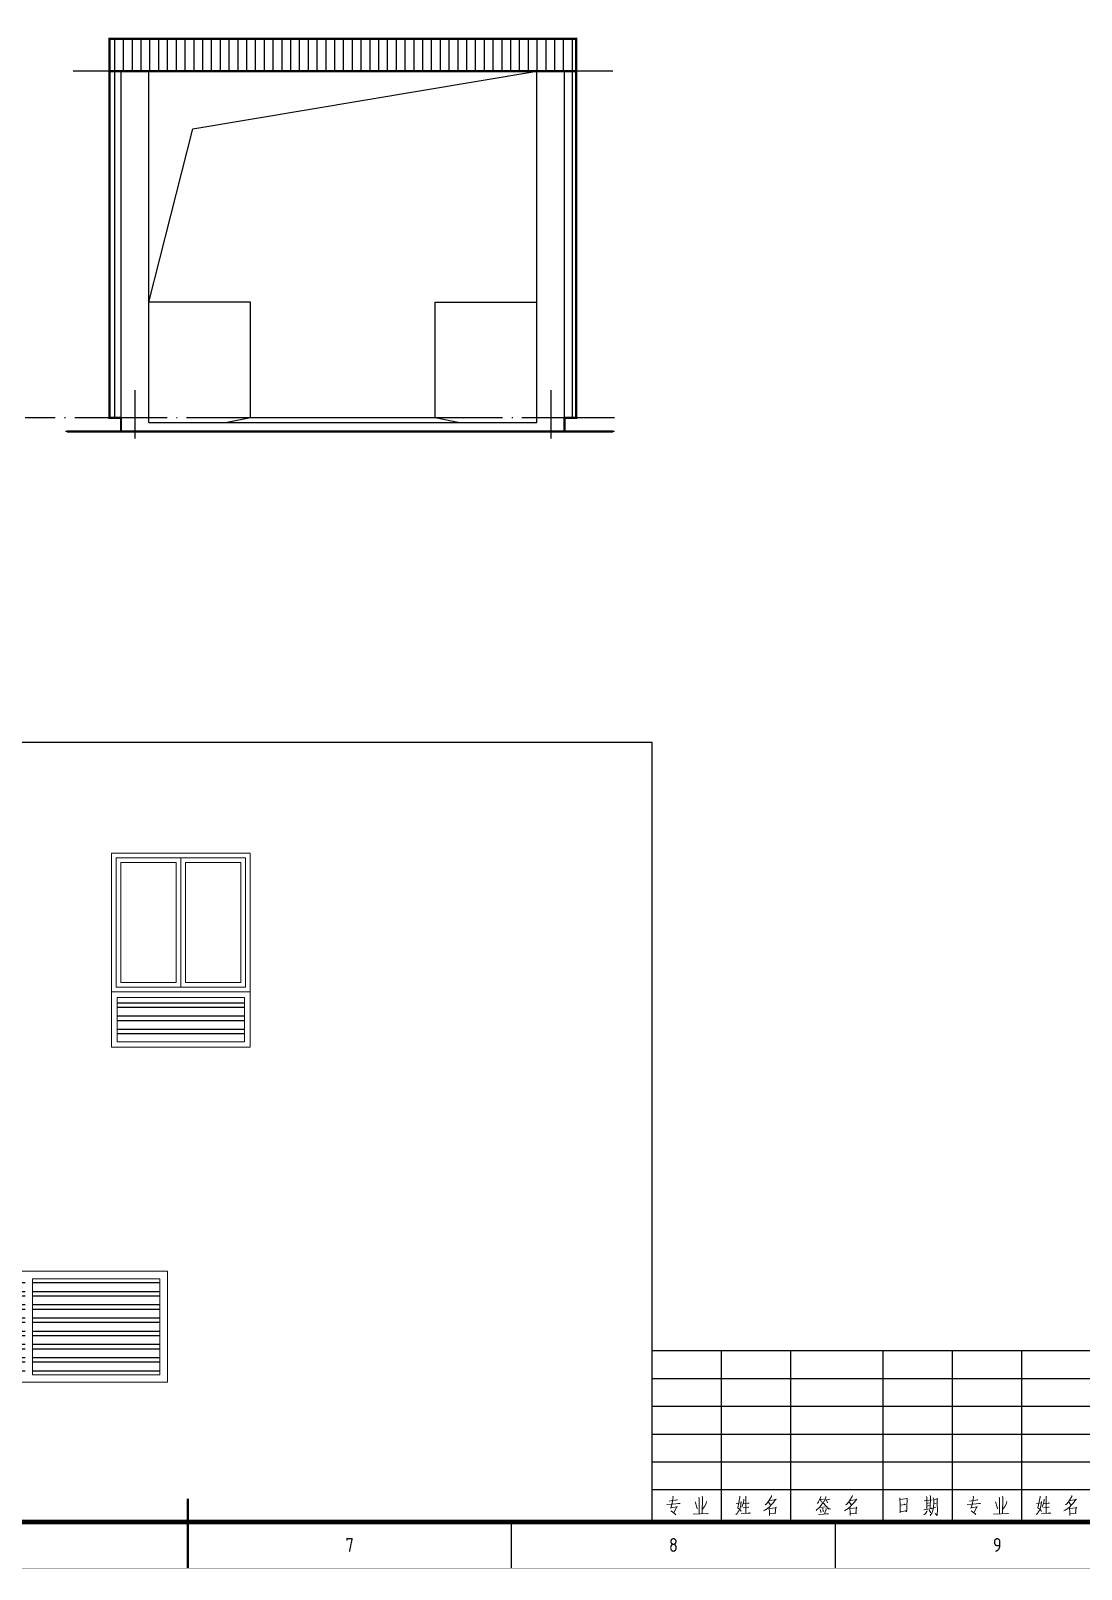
# Model space of a CAD drawing. Extents: x 175045 to 467920, y -30962 to 28493.
# Drawn here: x 422447 to 445184, y -30957 to 2332 of the extents above; entities that cross this region are included whole.
import ezdxf
from ezdxf.enums import TextEntityAlignment as Align

# ---------------------------------------------------------------- set-up
doc = ezdxf.new("R2010")
doc.units = 0
doc.header["$LTSCALE"] = 1000
doc.header["$MEASUREMENT"] = 0
doc.linetypes.add('DOTE', pattern=[2.42, 2, -0.2, 0.02, -0.2])
for name, color, linetype in [('DOTE', 1, 'DOTE'), ('GLASS', 4, 'Continuous'), ('HQ1', 7, 'Continuous'), ('HQ2', 7, 'Continuous'), ('PUB_HATCH', 8, 'Continuous'), ('PUB_TITLE', 4, 'Continuous'), ('WALL', 255, 'Continuous'), ('轻质板', 8, 'Continuous')]:
    doc.layers.add(name, color=color, linetype=linetype)
doc.layers.add('立面1线', color=52, linetype='Continuous', lineweight=20)
doc.layers.add('立面窗线', color=137, linetype='Continuous', lineweight=15)
doc.styles.get("Standard").update_dxf_attribs({"font": 'GBENOR', "bigfont": 'GBCBIG'})

# ---------------------------------------------------------------- blocks, each defined once
blk = doc.blocks.new('GEDI_WK_A1')
at = {"color": 3}
for p, q in [((420.5, 0), (420.5, 10)), ((490.58, 0), (490.58, 10)), ((560.67, 0), (560.67, 10))]:
    blk.add_line(p, q, dxfattribs=at)
for points, const_width in [([(0, 0), (841, 0), (841, 594), (0, 594)], 0.1), ([(25, 10), (831, 10), (831, 584), (25, 584)], 1)]:
    blk.add_lwpolyline(points, close=True, dxfattribs=dict(at, const_width=const_width))
at = {"color": 3, "const_width": 0.5}
blk.add_lwpolyline([(420.5, 0), (420.5, 15)], dxfattribs=at)
at = {"color": 3}
for s, p in [('7', (455.54, 5)), ('8', (525.62, 5)), ('9', (595.71, 5))]:
    blk.add_text(s, height=3, dxfattribs=at).set_placement(p, align=Align.MIDDLE)
blk = doc.blocks.new('GEDI_HQ1_2012')
at = {"layer": 'HQ1', "color": 2}
for p, q in [((0, 37), (-65, 37)), ((-65, 0), (-65, 37)), ((-50, 0), (-50, 37)), ((-35, 0), (-35, 37)), ((-15, 0), (-15, 37)), ((0, 0), (0, 37)), ((-65, 31), (0, 31)), ((-65, 25), (0, 25)), ((-65, 19), (0, 19)), ((-65, 13), (0, 13)), ((-65, 7), (0, 7)), ((0, 0), (0, 7)), ((-65, 0), (0, 0))]:
    blk.add_line(p, q, dxfattribs=at)
at = {"layer": 'HQ1', "color": 7, "lineweight": 0}
for points in [[(-61.84, 3.75), (-58.95, 3.96), (-59.09, 3.99), (-59.26, 3.96)], [(-61.32, 4.51), (-59.5, 4.74), (-59.61, 4.74), (-59.81, 4.67)], [(-60.48, 5.59), (-60.45, 5.32), (-60.68, 4.06), (-60.94, 2.94), (-61, 3), (-59.61, 3.24), (-59.64, 3.34), (-60.33, 1.98)], [(-55.7, 4.3), (-55.3, 3.17), (-55.24, 2.8)], [(-54.89, 5.32), (-54.83, 5.02), (-54.83, 1.71)], [(-54.16, 5.56), (-54.1, 5.29), (-54.16, 1.74)], [(-53.24, 4.44), (-53.3, 3.99), (-53.67, 3.34), (-54.13, 2.66)], [(-45.7, 4.4), (-45.7, 4.26), (-45.81, 3.69), (-45.9, 3.24), (-45.95, 2.94), (-46.07, 2.69), (-46.25, 2.39), (-46.42, 2.12), (-46.62, 1.84), (-46.85, 1.57)], [(-46.82, 3.96), (-45.72, 4.09)], [(-46.04, 5.53), (-46.04, 5.36), (-46.48, 3), (-46.3, 2.9), (-46.1, 2.73), (-45.92, 2.59), (-45.78, 2.42), (-45.7, 2.25)], [(-45.12, 4.88), (-45.12, 4.64), (-45.26, 3.99), (-45.4, 3.58), (-45.58, 3.21)], [(-45.17, 3.96), (-44.02, 4.06), (-44.1, 4.09), (-44.27, 4.06)], [(-44.71, 5.53), (-44.68, 5.32), (-44.74, 1.88)], [(-39.56, 4.64), (-39.47, 4.61), (-38.17, 4.84), (-38.25, 4.91), (-38.49, 4.57), (-38.74, 4.2), (-39.01, 3.89), (-39.3, 3.58), (-39.62, 3.27), (-39.96, 2.97), (-40.34, 2.69), (-40.4, 2.66), (-40.63, 2.52), (-40.86, 2.36)], [(-39.15, 5.7), (-39.18, 5.46), (-39.53, 4.91), (-39.73, 4.57), (-39.96, 4.26), (-40.25, 3.92), (-40.54, 3.69)], [(-39.88, 4.26), (-39.82, 4.23), (-39.5, 3.92), (-39.47, 3.75), (-39.59, 3.99)], [(-27.95, 4.37), (-27.98, 4.2), (-28.44, 3.58), (-28.47, 3.51), (-28.7, 3.21), (-29.11, 2.83), (-29.31, 2.66), (-29.51, 2.49)], [(-28.5, 5.49), (-28.53, 5.26), (-28.76, 4.74), (-28.96, 4.33), (-29.2, 3.99)], [(-28.73, 4.81), (-27.89, 4.91)], [(-28.53, 4.78), (-28.33, 4.26)], [(-28.01, 4.13), (-26.85, 2.83), (-26.38, 2.83), (-26.85, 2.87), (-27.08, 3.11)], [(-27.43, 5.49), (-27.4, 5.32), (-27.75, 4.37)], [(-27.6, 4.71), (-26.56, 4.88)], [(-27.28, 4.67), (-27.02, 4.13)], [(-22.07, 4.64), (-21.98, 4.61), (-20.68, 4.84), (-20.76, 4.91), (-20.99, 4.57), (-21.26, 4.2), (-21.52, 3.89), (-21.81, 3.58), (-22.12, 3.27), (-22.47, 2.97), (-22.85, 2.69), (-22.91, 2.66), (-23.14, 2.52), (-23.37, 2.36)], [(-21.66, 5.7), (-21.69, 5.46), (-22.04, 4.91), (-22.24, 4.57), (-22.47, 4.26), (-22.76, 3.92), (-23.05, 3.69)], [(-22.39, 4.26), (-22.33, 4.23), (-22.01, 3.92), (-21.98, 3.75), (-22.1, 3.99)], [(-11.41, 5.19), (-11.35, 4.84), (-11.32, 4.09), (-11.29, 3.31), (-11.29, 3.21), (-11.29, 2.66), (-11.29, 1.94), (-11.29, 2.18), (-10.17, 2.39), (-9.93, 2.15), (-9.87, 2.46), (-9.87, 2.87), (-9.84, 3.65), (-9.82, 4.47), (-9.82, 5.15), (-9.79, 5.05), (-11.32, 4.81)], [(-11.29, 3.58), (-10.17, 3.79), (-10.28, 3.82), (-10.54, 3.69)], [(-6.08, 4.57), (-4.37, 4.78)], [(-5.62, 5.49), (-5.56, 5.29), (-5.56, 2.73)], [(-5.53, 3.99), (-5.01, 4.09)], [(-5.5, 3.41), (-5.04, 3.51)], [(-4.8, 5.7), (-4.75, 5.49), (-4.83, 2.83)], [(-4.14, 5.22), (-4.05, 4.84), (-4.05, 4.09), (-4.08, 3.27), (-4.14, 2.76), (-4.28, 2.22), (-4.46, 1.88), (-4.78, 1.37)], [(-4.05, 4.81), (-3.18, 4.98), (-3.27, 5.08), (-3.27, 4.03), (-3.27, 3.96), (-3.24, 2.42), (-3.27, 1.84), (-3.3, 1.5), (-3.33, 1.4), (-3.76, 1.84), (-3.36, 1.54)], [(-4.02, 3.96), (-3.53, 4.06)], [(-60.97, 2.42), (-60.62, 2.15), (-60.39, 1.98), (-60.13, 1.81), (-59.99, 1.67), (-59.9, 1.5)], [(-56.1, 1.64), (-52.83, 1.81), (-52.98, 1.84), (-53.3, 1.77)], [(-45.75, 1.81), (-43.72, 1.91), (-43.93, 1.94), (-44.27, 1.88)], [(-45.29, 3), (-44.07, 3.17), (-44.22, 3.17), (-44.36, 3.11)], [(-39.73, 3.04), (-39.67, 2.94), (-39.62, 2.08), (-39.59, 1.98), (-39.59, 1.37), (-39.62, 1.64), (-39.62, 1.74), (-38.19, 1.91), (-38.22, 1.91), (-38.37, 1.91), (-38.22, 3.17), (-38.17, 3.11), (-38.25, 3.07), (-39.64, 2.87)], [(-28.99, 1.61), (-26.79, 1.77), (-26.93, 1.77), (-27.25, 1.74)], [(-28.62, 2.66), (-28.47, 2.22), (-28.47, 2.01), (-28.5, 2.29)], [(-27.57, 3.27), (-28.5, 3.14)], [(-28.07, 2.94), (-27.95, 2.42), (-28.01, 2.15), (-28.01, 2.52)], [(-27.34, 2.9), (-27.34, 2.66), (-27.69, 1.71)], [(-22.24, 3.04), (-22.18, 2.94), (-22.12, 2.08), (-22.1, 1.98), (-22.1, 1.37), (-22.12, 1.64), (-22.12, 1.74), (-20.71, 1.91), (-20.74, 1.91), (-20.88, 1.91), (-20.74, 3.17), (-20.68, 3.11), (-20.76, 3.07), (-22.15, 2.87)], [(-6.17, 2.63), (-4.37, 2.9), (-4.46, 2.94), (-4.57, 2.83)], [(-5.5, 2.42), (-5.53, 2.25), (-5.76, 1.91), (-5.97, 1.67), (-6.17, 1.5)], [(-5.04, 2.52), (-4.72, 2.12), (-4.72, 1.94), (-4.83, 2.25)], [(-4.08, 3.07), (-4.02, 3.07), (-3.56, 3.17)]]:
    blk.add_lwpolyline(points, dxfattribs=at)
blk.add_text('223344', height=0.0001).set_placement((-22.1, 1.74))
blk = doc.blocks.new('GEDI_HQ2_2012')
at = {"layer": 'HQ2', "color": 2}
for p, q in [((0, 37), (-65, 37)), ((-65, 0), (-65, 37)), ((-50, 0), (-50, 37)), ((-35, 0), (-35, 37)), ((-15, 0), (-15, 37)), ((0, 0), (0, 37)), ((-65, 31), (0, 31)), ((-65, 25), (0, 25)), ((-65, 19), (0, 19)), ((-65, 13), (0, 13)), ((-65, 7), (0, 7)), ((0, 0), (0, 7)), ((-65, 0), (0, 0))]:
    blk.add_line(p, q, dxfattribs=at)
at = {"layer": 'HQ2', "color": 7, "lineweight": 0}
for points in [[(-61.84, 3.75), (-58.95, 3.96), (-59.09, 3.99), (-59.26, 3.96)], [(-61.32, 4.51), (-59.5, 4.74), (-59.61, 4.74), (-59.81, 4.67)], [(-60.48, 5.59), (-60.45, 5.32), (-60.68, 4.06), (-60.94, 2.94), (-61, 3), (-59.61, 3.24), (-59.64, 3.34), (-60.33, 1.98)], [(-55.7, 4.3), (-55.3, 3.17), (-55.24, 2.8)], [(-54.89, 5.32), (-54.83, 5.02), (-54.83, 1.71)], [(-54.16, 5.56), (-54.1, 5.29), (-54.16, 1.74)], [(-53.24, 4.44), (-53.3, 3.99), (-53.67, 3.34), (-54.13, 2.66)], [(-45.7, 4.4), (-45.7, 4.26), (-45.81, 3.69), (-45.9, 3.24), (-45.95, 2.94), (-46.07, 2.69), (-46.25, 2.39), (-46.42, 2.12), (-46.62, 1.84), (-46.85, 1.57)], [(-46.82, 3.96), (-45.72, 4.09)], [(-46.04, 5.53), (-46.04, 5.36), (-46.48, 3), (-46.3, 2.9), (-46.1, 2.73), (-45.92, 2.59), (-45.78, 2.42), (-45.7, 2.25)], [(-45.12, 4.88), (-45.12, 4.64), (-45.26, 3.99), (-45.4, 3.58), (-45.58, 3.21)], [(-45.17, 3.96), (-44.02, 4.06), (-44.1, 4.09), (-44.27, 4.06)], [(-44.71, 5.53), (-44.68, 5.32), (-44.74, 1.88)], [(-39.56, 4.64), (-39.47, 4.61), (-38.17, 4.84), (-38.25, 4.91), (-38.49, 4.57), (-38.74, 4.2), (-39.01, 3.89), (-39.3, 3.58), (-39.62, 3.27), (-39.96, 2.97), (-40.34, 2.69), (-40.4, 2.66), (-40.63, 2.52), (-40.86, 2.36)], [(-39.15, 5.7), (-39.18, 5.46), (-39.53, 4.91), (-39.73, 4.57), (-39.96, 4.26), (-40.25, 3.92), (-40.54, 3.69)], [(-39.88, 4.26), (-39.82, 4.23), (-39.5, 3.92), (-39.47, 3.75), (-39.59, 3.99)], [(-27.95, 4.37), (-27.98, 4.2), (-28.44, 3.58), (-28.47, 3.51), (-28.7, 3.21), (-29.11, 2.83), (-29.31, 2.66), (-29.51, 2.49)], [(-28.5, 5.49), (-28.53, 5.26), (-28.76, 4.74), (-28.96, 4.33), (-29.2, 3.99)], [(-28.73, 4.81), (-27.89, 4.91)], [(-28.53, 4.78), (-28.33, 4.26)], [(-28.01, 4.13), (-26.85, 2.83), (-26.38, 2.83), (-26.85, 2.87), (-27.08, 3.11)], [(-27.43, 5.49), (-27.4, 5.32), (-27.75, 4.37)], [(-27.6, 4.71), (-26.56, 4.88)], [(-27.28, 4.67), (-27.02, 4.13)], [(-22.07, 4.64), (-21.98, 4.61), (-20.68, 4.84), (-20.76, 4.91), (-20.99, 4.57), (-21.26, 4.2), (-21.52, 3.89), (-21.81, 3.58), (-22.12, 3.27), (-22.47, 2.97), (-22.85, 2.69), (-22.91, 2.66), (-23.14, 2.52), (-23.37, 2.36)], [(-21.66, 5.7), (-21.69, 5.46), (-22.04, 4.91), (-22.24, 4.57), (-22.47, 4.26), (-22.76, 3.92), (-23.05, 3.69)], [(-22.39, 4.26), (-22.33, 4.23), (-22.01, 3.92), (-21.98, 3.75), (-22.1, 3.99)], [(-11.41, 5.19), (-11.35, 4.84), (-11.32, 4.09), (-11.29, 3.31), (-11.29, 3.21), (-11.29, 2.66), (-11.29, 1.94), (-11.29, 2.18), (-10.17, 2.39), (-9.93, 2.15), (-9.87, 2.46), (-9.87, 2.87), (-9.84, 3.65), (-9.82, 4.47), (-9.82, 5.15), (-9.79, 5.05), (-11.32, 4.81)], [(-11.29, 3.58), (-10.17, 3.79), (-10.28, 3.82), (-10.54, 3.69)], [(-6.08, 4.57), (-4.37, 4.78)], [(-5.62, 5.49), (-5.56, 5.29), (-5.56, 2.73)], [(-5.53, 3.99), (-5.01, 4.09)], [(-5.5, 3.41), (-5.04, 3.51)], [(-4.8, 5.7), (-4.75, 5.49), (-4.83, 2.83)], [(-4.14, 5.22), (-4.05, 4.84), (-4.05, 4.09), (-4.08, 3.27), (-4.14, 2.76), (-4.28, 2.22), (-4.46, 1.88), (-4.78, 1.37)], [(-4.05, 4.81), (-3.18, 4.98), (-3.27, 5.08), (-3.27, 4.03), (-3.27, 3.96), (-3.24, 2.42), (-3.27, 1.84), (-3.3, 1.5), (-3.33, 1.4), (-3.76, 1.84), (-3.36, 1.54)], [(-4.02, 3.96), (-3.53, 4.06)], [(-60.97, 2.42), (-60.62, 2.15), (-60.39, 1.98), (-60.13, 1.81), (-59.99, 1.67), (-59.9, 1.5)], [(-56.1, 1.64), (-52.83, 1.81), (-52.98, 1.84), (-53.3, 1.77)], [(-45.75, 1.81), (-43.72, 1.91), (-43.93, 1.94), (-44.27, 1.88)], [(-45.29, 3), (-44.07, 3.17), (-44.22, 3.17), (-44.36, 3.11)], [(-39.73, 3.04), (-39.67, 2.94), (-39.62, 2.08), (-39.59, 1.98), (-39.59, 1.37), (-39.62, 1.64), (-39.62, 1.74), (-38.19, 1.91), (-38.22, 1.91), (-38.37, 1.91), (-38.22, 3.17), (-38.17, 3.11), (-38.25, 3.07), (-39.64, 2.87)], [(-28.99, 1.61), (-26.79, 1.77), (-26.93, 1.77), (-27.25, 1.74)], [(-28.62, 2.66), (-28.47, 2.22), (-28.47, 2.01), (-28.5, 2.29)], [(-27.57, 3.27), (-28.5, 3.14)], [(-28.07, 2.94), (-27.95, 2.42), (-28.01, 2.15), (-28.01, 2.52)], [(-27.34, 2.9), (-27.34, 2.66), (-27.69, 1.71)], [(-22.24, 3.04), (-22.18, 2.94), (-22.12, 2.08), (-22.1, 1.98), (-22.1, 1.37), (-22.12, 1.64), (-22.12, 1.74), (-20.71, 1.91), (-20.74, 1.91), (-20.88, 1.91), (-20.74, 3.17), (-20.68, 3.11), (-20.76, 3.07), (-22.15, 2.87)], [(-6.17, 2.63), (-4.37, 2.9), (-4.46, 2.94), (-4.57, 2.83)], [(-5.5, 2.42), (-5.53, 2.25), (-5.76, 1.91), (-5.97, 1.67), (-6.17, 1.5)], [(-5.04, 2.52), (-4.72, 2.12), (-4.72, 1.94), (-4.83, 2.25)], [(-4.08, 3.07), (-4.02, 3.07), (-3.56, 3.17)]]:
    blk.add_lwpolyline(points, dxfattribs=at)
blk.add_text('112233', height=0.0001).set_placement((-22.1, 1.74))

msp = doc.modelspace()

# ---------------------------------------------------------------- hatches: boundary and pattern name
at = {"layer": 'PUB_HATCH'}
h = msp.add_hatch(dxfattribs=at)
h.set_pattern_fill('ANSI32,_O', color=256, scale=60, angle=315)
h.set_pattern_definition([(0, (-63631.96, 676815.33), (9e-14, 285.75), []), (0, (-63536.7, 676720.08), (9e-14, 285.75), [])])
h.paths.add_polyline_path([(427075.3, -19479.8), (427075.3, -18519.8), (424315.3, -18519.8), (424315.3, -19479.8)])
h = msp.add_hatch(dxfattribs=at)
h.set_pattern_fill('ANSI32,_O', color=256, scale=60, angle=315)
h.set_pattern_definition([(180, (931731, 658567.78), (-9e-14, 285.75), []), (180, (931635.76, 658472.53), (-9e-14, 285.75), [])])
h.paths.add_polyline_path([(422483.7, -26750.7), (422483.7, -24670.7), (425243.7, -24670.7), (425243.7, -26750.7)])
h.paths.add_polyline_path([(422323.7, -24670.7), (422323.7, -26750.7), (419563.7, -26750.7), (419563.7, -24670.7)])
at = {"layer": '轻质板'}
h = msp.add_hatch(dxfattribs=at)
h.set_pattern_fill('LINE', color=256, scale=200, angle=90, style=0)
h.set_pattern_definition([(90, (424265.6, 1758.95), (-190.5, 1e-14), [])])
h.paths.add_polyline_path([(424150.3, 2159), (424150.3, 1457.1), (434250.3, 1457.1), (434250.3, 2159), (428950.3, 2159)])
h.paths.add_polyline_path([(424400.3, 1457.1), (424150.3, 1457.1), (424150.3, -42.9), (424150.3, -6041), (424400.3, -6041)])
h.paths.add_polyline_path([(434000.3, -6041), (434250.3, -6041), (434250.3, 757.1), (434250.3, 1457.1), (434000.3, 1457.1)])

# ---------------------------------------------------------------- linework, layer by layer
for p, q in [((434250.3, 2159), (424150.3, 2159)), ((424150.3, 2159), (424150.3, -42.9)), ((434250.3, 2159), (434250.3, -6041)), ((424400.3, -6041), (424150.3, -6041)), ((424400.3, -6041), (424400.3, -6341)), ((434250.3, -6041), (434000.3, -6041)), ((434000.3, -6041), (434000.3, -6341)), ((435078, -6341), (423200.8, -6341))]:
    msp.add_line(p, q)
at = {"color": 4}
for p, q in [((424400.3, -6141), (424400.3, 1457.1)), ((425000.3, -6141), (425000.3, 1457.1)), ((433400.3, -6141), (433400.3, 1457.1)), ((434000.3, -6141), (434000.3, 1457.1))]:
    msp.add_line(p, q, dxfattribs=at)
for points in [[(427200.3, -6041), (427200.3, -3541), (425000.3, -3541)], [(431200.3, -6041), (431200.3, -3541), (433400.3, -3541)], [(431700.3, -6141), (431200.3, -6041), (427200.3, -6041), (426700.3, -6141)]]:
    msp.add_lwpolyline(points)
msp.add_lwpolyline([(425000.3, -6141), (433400.3, -6141)], dxfattribs=at)
at = {"layer": 'DOTE'}
for p, q in [((435046.3, 1459), (423200.8, 1459)), ((424700.3, -5440.7), (424700.3, -6493.4)), ((433700.3, -5440.7), (433700.3, -6493.4)), ((435078, -6041), (422323.1, -6041))]:
    msp.add_line(p, q, dxfattribs=at)
at = {"layer": 'GLASS'}
msp.add_line((435895.4, -29931.8), (435895.4, -13065.7), dxfattribs=at)
at = {"layer": 'PUB_TITLE'}
msp.add_line((435895.4, -13065.7), (386295.4, -13065.7), dxfattribs=at)
at = {"layer": 'WALL'}
msp.add_line((424150.3, -42.9), (424150.3, -6041), dxfattribs=at)
at = {"layer": 'WALL', "color": 252}
msp.add_lwpolyline([(425000.3, -3541), (425951.3, 210.9), (433400.3, 1457.1)], dxfattribs=at)
at = {"layer": '立面1线', "const_width": 50}
for points in [[(424150.3, -42.9), (424150.3, 2159), (428950.3, 2159)], [(434250.3, 757.1), (434250.3, 2159), (428950.3, 2159)], [(424150.3, 1457.1), (434250.3, 1457.1)], [(434000.3, -6041), (434250.3, -6041), (434250.3, 757.1)], [(424150.3, -42.9), (424150.3, -6041), (424400.3, -6041)], [(435046.3, -6341), (423232.5, -6341)], [(424400.3, -6041), (424400.3, -6341)], [(434000.3, -6041), (434000.3, -6341)]]:
    msp.add_lwpolyline(points, dxfattribs=at)
at = {"layer": '立面窗线'}
for p, q in [((425695.3, -15563.1), (425695.3, -18363.1)), ((425595.3, -15663.1), (425595.3, -18263.1)), ((425795.3, -15663.1), (425795.3, -18263.1)), ((422483.7, -26750.7), (422483.7, -24670.7))]:
    msp.add_line(p, q, dxfattribs=at)
for points in [[(427195.3, -18463.1), (424195.3, -18463.1), (424195.3, -15463.1), (427195.3, -15463.1)], [(424195.3, -15463.1), (427195.3, -15463.1), (427195.3, -19663.1), (424195.3, -19663.1)], [(427095.3, -18363.1), (424295.3, -18363.1), (424295.3, -15563.1), (427095.3, -15563.1)], [(424195.3, -19663.1), (427195.3, -19663.1), (427195.3, -18463.1), (424195.3, -18463.1)], [(424315.3, -19543.1), (427075.3, -19543.1), (427075.3, -18583.1), (424315.3, -18583.1)], [(425403.7, -26910.7), (419403.7, -26910.7), (419403.7, -24510.7), (425403.7, -24510.7)], [(425403.7, -24510.7), (419403.7, -24510.7), (419403.7, -26910.7), (425403.7, -26910.7)]]:
    msp.add_lwpolyline(points, close=True, dxfattribs=at)
for points in [[(425595.3, -18263.1), (424395.3, -18263.1), (424395.3, -15663.1), (425595.3, -15663.1)], [(425795.3, -15663.1), (426995.3, -15663.1), (426995.3, -18263.1), (425795.3, -18263.1)], [(422483.7, -24670.7), (425243.7, -24670.7), (425243.7, -26750.7), (422483.7, -26750.7)]]:
    msp.add_lwpolyline(points, dxfattribs=at)

# ---------------------------------------------------------------- block references
at = {"xscale": 100, "yscale": 100, "zscale": 100}
for name, p in [('GEDI_WK_A1', (383795.4, -30931.7)), ('GEDI_HQ2_2012', (442395.4, -29931.7)), ('GEDI_HQ1_2012', (448895.4, -29931.7))]:
    msp.add_blockref(name, p, dxfattribs=at)

doc.saveas('drawing.dxf')
